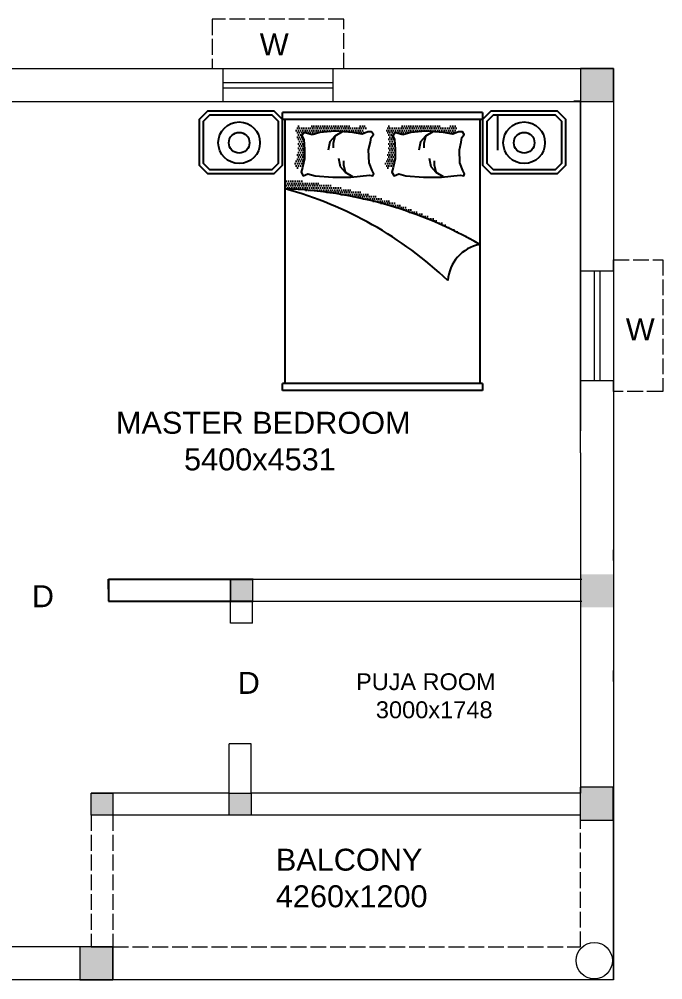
# Model space of a CAD drawing. Header units: millimetres. Extents: x 98839 to 175421, y 74144 to 114536.
# Drawn here: x 148625 to 154489, y 103942 to 112692 of the extents above; entities that cross this region are included whole.
import ezdxf

# ---------------------------------------------------------------- set-up
doc = ezdxf.new("R2010")
doc.units = ezdxf.units.MM
doc.linetypes.add('ACAD_ISO02W100', pattern=[15, 12, -3])
doc.styles.get("Standard").update_dxf_attribs({"font": 'Arial.ttf'})
pattern_1 = [(360, (-108718.914, -49935.853), (10.0494276, 20.0988552), [0, -20.0988552])]

msp = doc.modelspace()

# ---------------------------------------------------------------- hatches: boundary and pattern name
at = {"lineweight": 0}
h = msp.add_hatch(color=256, dxfattribs=at)
h.dxf.hatch_style = 1
h.paths.add_polyline_path([(154039.25793, 112242.19695), (153739.25793, 112242.19695), (153739.25793, 111942.19695), (154039.25793, 111942.19695)])
h = msp.add_hatch()
h.set_pattern_fill('DOTS', color=256, scale=12.660696, style=0)
h.set_pattern_definition(pattern_1)
h.paths.add_polyline_path([(151788.49638, 111705.32742), (151772.91771, 111728.67551), (151737.86554, 111728.67551), (151687.23471, 111709.21873), (151601.55187, 111724.78409), (151437.97536, 111736.45814), (151301.66169, 111724.78409), (151231.55735, 111701.436), (151157.55852, 111724.78409), (151138.08518, 111693.65337), (151153.66385, 111658.63123), (151161.45318, 111569.13017), (151161.45318, 111483.52042), (151141.97985, 111405.6934), (151130.29585, 111362.88852), (151149.76918, 111327.86638), (151192.61069, 111347.32316), (151205.44568, 111343.55138), (151224.66914, 111420.37975), (151224.66914, 111505.9895), (151216.8798, 111595.49056), (151201.30114, 111630.51271), (151220.77447, 111661.64343), (151294.77331, 111638.29533), (151364.87765, 111661.64343), (151501.19132, 111673.31747), (151664.76783, 111661.64343), (151750.45066, 111646.07807), (151764.15646, 111651.34503), (151769.02305, 111678.0879)])
h.paths.add_polyline_path([(152615.61443, 111705.32742), (152600.03577, 111728.67551), (152564.9836, 111728.67551), (152514.35276, 111709.21873), (152428.66993, 111724.78409), (152265.09342, 111736.45814), (152128.77975, 111724.78409), (152058.67541, 111701.436), (151984.67657, 111724.78409), (151965.20324, 111693.65337), (151980.78191, 111658.63123), (151988.57124, 111569.13017), (151988.57124, 111483.52042), (151969.09791, 111405.6934), (151957.4139, 111362.88852), (151976.88724, 111327.86638), (152019.72874, 111347.32316), (152032.56373, 111343.55138), (152051.78719, 111420.37975), (152051.78719, 111505.9895), (152043.99786, 111595.49056), (152028.41919, 111630.51271), (152047.89253, 111661.64343), (152121.89136, 111638.29533), (152191.9957, 111661.64343), (152328.30937, 111673.31747), (152491.88588, 111661.64343), (152577.56872, 111646.07807), (152591.27451, 111651.34503), (152596.1411, 111678.0879)])
h = msp.add_hatch()
h.set_pattern_fill('DOTS', color=256, scale=12.660696, style=0)
h.set_pattern_definition(pattern_1)
h.paths.add_polyline_path([(151049.3379, 111233.23446), (151049.3379, 111146.41603, -0.1242730551), (152821.83537, 110639.98819, 0.1225632895)])
h = msp.add_hatch(color=256, dxfattribs=at)
h.dxf.hatch_style = 1
h.paths.add_polyline_path([(154039.25793, 107635.96731), (153739.25793, 107635.96731), (153739.25793, 107335.96731), (154039.25793, 107335.96731)])
h = msp.add_hatch(color=256, dxfattribs=at)
h.dxf.hatch_style = 1
h.paths.add_polyline_path([(150751.59791, 107591.16893), (150551.59791, 107591.16893), (150551.59791, 107391.16893), (150751.59791, 107391.16893)])
h = msp.add_hatch(color=256, dxfattribs=at)
h.dxf.hatch_style = 1
h.paths.add_polyline_path([(149479.25793, 105642.19695), (149279.25793, 105642.19695), (149279.25793, 105442.19695), (149479.25793, 105442.19695)])
h = msp.add_hatch(color=256, dxfattribs=at)
h.dxf.hatch_style = 1
h.paths.add_polyline_path([(150739.25793, 105642.19695), (150539.25793, 105642.19695), (150539.25793, 105442.19695), (150739.25793, 105442.19695)])
h = msp.add_hatch(color=256, dxfattribs=at)
h.dxf.hatch_style = 1
h.paths.add_polyline_path([(154037.58485, 105696.97721), (153737.58485, 105696.97721), (153737.58485, 105396.97721), (154037.58485, 105396.97721)])
h = msp.add_hatch(color=256, dxfattribs=at)
h.dxf.hatch_style = 1
h.paths.add_polyline_path([(149477.50788, 104242.19695), (149177.50788, 104242.19695), (149177.50788, 103942.19695), (149477.50788, 103942.19695)])

# ---------------------------------------------------------------- linework, layer by layer
at = {"linetype": 'ACAD_ISO02W100', "lineweight": 0}
for p, q in [((150484.15362, 112692.19695), (150384.15362, 112692.19695)), ((150484.15362, 112117.19695), (151484.15362, 112117.19695)), ((150484.15362, 112067.19695), (151484.15362, 112067.19695)), ((154039.25793, 110401.63313), (154039.25793, 110501.63313)), ((153864.25793, 110401.63313), (153864.25793, 109401.63313)), ((153914.25793, 110401.63313), (153914.25793, 109401.63313)), ((154039.25793, 110401.63313), (154039.25793, 110411.63313)), ((154039.25793, 109301.63313), (154039.25793, 109401.63313)), ((154489.25793, 109401.63313), (154489.25793, 109301.63313)), ((154039.25793, 107760.03881), (154039.25793, 107860.03881)), ((154039.25793, 107760.03881), (154039.25793, 107770.03881)), ((154039.25793, 106660.03881), (154039.25793, 106760.03881))]:
    msp.add_line(p, q, dxfattribs=at)
at = {"linetype": 'ACAD_ISO02W100', "lineweight": 0, "ltscale": 12}
for p, q in [((150384.15362, 112692.19695), (150384.15362, 112242.19695)), ((151584.15362, 112692.19695), (150484.15362, 112692.19695)), ((151584.15362, 112242.19695), (151584.15362, 112692.19695)), ((154039.25793, 110501.63313), (154489.25793, 110501.63313)), ((154489.25793, 110501.63313), (154489.25793, 109401.63313)), ((154489.25793, 109301.63313), (154039.25793, 109301.63313)), ((153737.58485, 105642.19695), (153737.58485, 104242.19695)), ((149279.25793, 105442.19695), (149279.25793, 104242.19695)), ((149479.25793, 105442.19695), (149479.25793, 104242.19695)), ((149477.58485, 104242.19695), (153737.58485, 104242.19695))]:
    msp.add_line(p, q, dxfattribs=at)
at = {"lineweight": 0}
for p, q in [((138379.25793, 112242.19695), (154039.25793, 112242.19695)), ((150484.15362, 111942.19695), (150484.15362, 112242.19695)), ((151484.15362, 111942.19695), (151484.15362, 112242.19695)), ((154039.25793, 112242.19695), (154039.25793, 105442.19695)), ((148339.25793, 111942.19695), (150739.25793, 111942.19695)), ((150739.25793, 111942.19695), (153739.25793, 111942.19695)), ((153739.25793, 111942.19695), (153739.25793, 108942.19695)), ((153739.25793, 108742.19695), (153739.25793, 111942.19695)), ((153739.25793, 110401.63313), (154039.25793, 110401.63313)), ((153739.25793, 109401.63313), (154039.25793, 109401.63313)), ((153739.25793, 108742.19695), (153739.25793, 105642.19695)), ((153739.25793, 108742.19695), (153739.25793, 105642.19695)), ((150551.59791, 107591.16893), (150551.59791, 107391.16893)), ((150751.59791, 107591.16893), (150551.59791, 107591.16893)), ((150751.59791, 107591.16893), (153751.59791, 107591.16893)), ((150551.59791, 107191.16893), (150551.59791, 107391.16893)), ((150751.59791, 107391.16893), (153751.59791, 107391.16893)), ((150751.59791, 107391.16893), (153751.59791, 107391.16893)), ((150751.59791, 107191.16893), (150751.59791, 107391.16893)), ((150751.59791, 107191.16893), (150551.59791, 107191.16893)), ((150539.25793, 105642.19695), (150539.25793, 106091.16893)), ((150739.25793, 106091.16893), (150539.25793, 106091.16893)), ((150739.25793, 105642.19695), (150739.25793, 106091.16893)), ((150539.25793, 105642.19695), (149279.25793, 105642.19695)), ((149279.25793, 105442.19695), (149279.25793, 105642.19695)), ((153739.25793, 105642.19695), (150739.25793, 105642.19695)), ((153739.25793, 105642.19695), (150739.25793, 105642.19695)), ((154037.58485, 105642.19695), (154037.58485, 103942.19695)), ((154039.25793, 105642.19695), (154039.25793, 103942.19695)), ((149479.25793, 105442.19695), (149279.25793, 105442.19695)), ((153739.25793, 105442.19695), (149479.25793, 105442.19695)), ((153739.25793, 105442.19695), (150539.25793, 105442.19695)), ((153737.58485, 105396.97721), (154037.58485, 105396.97721)), ((149279.25793, 104242.19695), (138679.25793, 104242.19695)), ((149279.25793, 104242.19695), (149479.25793, 104242.19695)), ((149479.25793, 104242.19695), (149479.25793, 103942.19695)), ((149479.25793, 103942.19695), (138379.25793, 103942.19695)), ((154037.58485, 103942.19695), (149477.58485, 103942.19695)), ((154039.25793, 103942.19695), (149479.25793, 103942.19695))]:
    msp.add_line(p, q, dxfattribs=at)
at = {"color": 7}
for p, q in [((153739.25793, 111942.19695), (153678.25793, 111942.19695)), ((149439.25793, 107591.49207), (150755.8827, 107591.49207)), ((149439.25793, 107499.07174), (149439.25793, 107591.49207)), ((149439.25793, 107591.49207), (149439.25793, 107391.49207)), ((149439.25793, 107391.49207), (150755.8827, 107391.49207)), ((153739.25793, 105866.68294), (153739.25793, 105866.68294))]:
    msp.add_line(p, q, dxfattribs=at)
for p, q in [((152847.15676, 111842.75433), (151024.0165, 111842.75433)), ((151024.0165, 111779.45085), (151024.0165, 111842.75433)), ((152847.15676, 111842.75433), (152847.15676, 111779.45085)), ((152847.15676, 111779.45085), (151024.0165, 111779.45085)), ((151049.3379, 109373.91857), (151049.3379, 111779.45085)), ((152821.83537, 111779.45085), (152821.83537, 109373.91857)), ((152983.36111, 111816.06125), (152983.36111, 111499.54385)), ((152847.15676, 109373.91857), (151024.0165, 109373.91857)), ((151024.0165, 109310.61509), (151024.0165, 109373.91857)), ((152847.15676, 109310.61509), (151024.0165, 109310.61509)), ((152847.15676, 109373.91857), (152847.15676, 109310.61509))]:
    msp.add_line(p, q)
at = {"lineweight": 0}
for points in [[(153739.25793, 111942.19695), (154039.25793, 111942.19695), (154039.25793, 112242.19695), (153739.25793, 112242.19695)], [(150551.59791, 107591.16893), (150751.59791, 107591.16893), (150751.59791, 107391.16893), (150551.59791, 107391.16893)], [(149279.25793, 105642.19695), (149479.25793, 105642.19695), (149479.25793, 105442.19695), (149279.25793, 105442.19695)], [(150539.25793, 105642.19695), (150739.25793, 105642.19695), (150739.25793, 105442.19695), (150539.25793, 105442.19695)], [(153737.58485, 105396.97721), (154037.58485, 105396.97721), (154037.58485, 105696.97721), (153737.58485, 105696.97721)], [(149177.50788, 103942.19695), (149477.50788, 103942.19695), (149477.50788, 104242.19695), (149177.50788, 104242.19695)]]:
    msp.add_lwpolyline(points, close=True, dxfattribs=at)
for points in [[(150340.33891, 111285.68369), (150948.05233, 111285.68369), (151024.0165, 111361.64787), (151024.0165, 111779.45085), (150948.05233, 111855.41502), (150340.33891, 111855.41502), (150264.37473, 111779.45085), (150264.37473, 111361.64787)], [(152923.12094, 111285.68369), (153530.83435, 111285.68369), (153606.79853, 111361.64787), (153606.79853, 111779.45085), (153530.83435, 111855.41502), (152923.12094, 111855.41502), (152847.15676, 111779.45085), (152847.15676, 111361.64787)], [(150359.32995, 111323.66578), (150929.06128, 111323.66578), (150986.03442, 111380.63891), (150986.03442, 111760.4598), (150929.06128, 111817.43293), (150359.32995, 111817.43293), (150302.35682, 111760.4598), (150302.35682, 111380.63891)], [(152942.11198, 111323.66578), (153511.84331, 111323.66578), (153568.81644, 111380.63891), (153568.81644, 111760.4598), (153511.84331, 111817.43293), (152942.11198, 111817.43293), (152885.13885, 111760.4598), (152885.13885, 111380.63891)]]:
    msp.add_lwpolyline(points, close=True)
for points in [[(151294.77331, 111638.29533), (151220.77447, 111661.64343), (151201.30114, 111630.51271), (151216.8798, 111595.49056), (151224.66914, 111505.9895), (151224.66914, 111420.37975), (151205.1958, 111342.55273), (151193.5118, 111299.74786), (151212.98514, 111264.72572), (151255.82664, 111284.1825), (151322.03614, 111264.72572), (151481.71798, 111253.05167), (151645.29432, 111253.05167), (151816.66017, 111272.50845), (151847.81767, 111264.72572), (151855.607, 111284.1825), (151840.02833, 111315.31322), (151812.7655, 111385.35761), (151808.87083, 111502.09808), (151824.4495, 111572.14236), (151832.239, 111614.94724), (151851.71233, 111642.18675), (151836.13367, 111665.53485), (151801.0815, 111665.53485), (151750.45066, 111646.07807), (151664.76783, 111661.64343), (151501.19132, 111673.31747), (151364.87765, 111661.64343), (151294.77331, 111638.29533)], [(151567.40082, 111665.53485), (151501.19132, 111626.62128), (151454.45515, 111576.03378), (151438.87648, 111498.20677)], [(152121.89136, 111638.29533), (152047.89253, 111661.64343), (152028.41919, 111630.51271), (152043.99786, 111595.49056), (152051.78719, 111505.9895), (152051.78719, 111420.37975), (152032.31386, 111342.55273), (152020.62986, 111299.74786), (152040.10319, 111264.72572), (152082.9447, 111284.1825), (152149.1542, 111264.72572), (152308.83604, 111253.05167), (152472.41238, 111253.05167), (152643.77822, 111272.50845), (152674.93572, 111264.72572), (152682.72506, 111284.1825), (152667.14639, 111315.31322), (152639.88355, 111385.35761), (152635.98889, 111502.09808), (152651.56755, 111572.14236), (152659.35705, 111614.94724), (152678.83039, 111642.18675), (152663.25172, 111665.53485), (152628.19955, 111665.53485), (152577.56872, 111646.07807), (152491.88588, 111661.64343), (152328.30937, 111673.31747), (152191.9957, 111661.64343), (152121.89136, 111638.29533)], [(152394.51888, 111665.53485), (152328.30937, 111626.62128), (152281.5732, 111576.03378), (152265.99454, 111498.20677)], [(151501.19132, 111622.72997), (151485.61265, 111560.46832), (151485.61265, 111521.55486)], [(152328.30937, 111622.72997), (152312.73071, 111560.46832), (152312.73071, 111521.55486)], [(151664.76766, 111256.94298), (151598.55816, 111295.85655), (151551.82199, 111346.44405), (151536.24332, 111424.27106)], [(151598.55816, 111299.74786), (151582.97949, 111362.00952), (151582.97949, 111400.92297)], [(152491.88571, 111256.94298), (152425.67621, 111295.85655), (152378.94004, 111346.44405), (152363.36137, 111424.27106)], [(152425.67621, 111299.74786), (152410.09754, 111362.00952), (152410.09754, 111400.92297)]]:
    msp.add_lwpolyline(points)
for centre, radius in [((150629.01378, 111566.6919), 189.91044), ((153225.95816, 111566.6919), 189.91044), ((150629.01378, 111566.6919), 94.08916), ((153225.95816, 111566.6919), 94.08916)]:
    msp.add_circle(centre, radius)
msp.add_circle((153864.99478, 104116.62842), 165.15775, dxfattribs=at)
for centre, radius, start, end in [((150932.53999, 107382.53887), 3765.68893, 59.886598915, 88.222609283), ((150132.08519, 107788.126), 3481.30213, 46.436671284, 74.723359597), ((152885.63127, 110290.82404), 354.94439, 100.354320754, 176.786172072)]:
    msp.add_arc(centre, radius, start, end)

# ---------------------------------------------------------------- texts
at = {"char_height": 200, "attachment_point": 1}
for s, width, heights, insert in [('W', 2102.6069868, [0], (150816.85689, 112562.66522)), ('W', 2102.6069868, [0], (154151.98969, 109967.97571)), ('MASTER BEDROOM\\P        5400x4531', 2914.2102968, [781.16055], (149506.00631, 109116.05032)), ('D', 2102.6069868, [0], (148740.06523, 107536.09767)), ('D', 2102.6069868, [0], (150615.7717, 106746.72955)), ('{\\H0.765x;  PUJA ROOM\\P\\H1.00553x;     3000x1748}', 2539.9758244, [0], (151576.10281, 106733.89311)), ('        BALCONY\\P        4260x1200', 2914.2102968, [781.16055], (150342.25672, 105136.18132))]:
    msp.add_mtext_dynamic_manual_height_columns(s, width=width, gutter_width=7783.76116, heights=heights, dxfattribs=dict(at, insert=insert))

doc.saveas('drawing.dxf')
